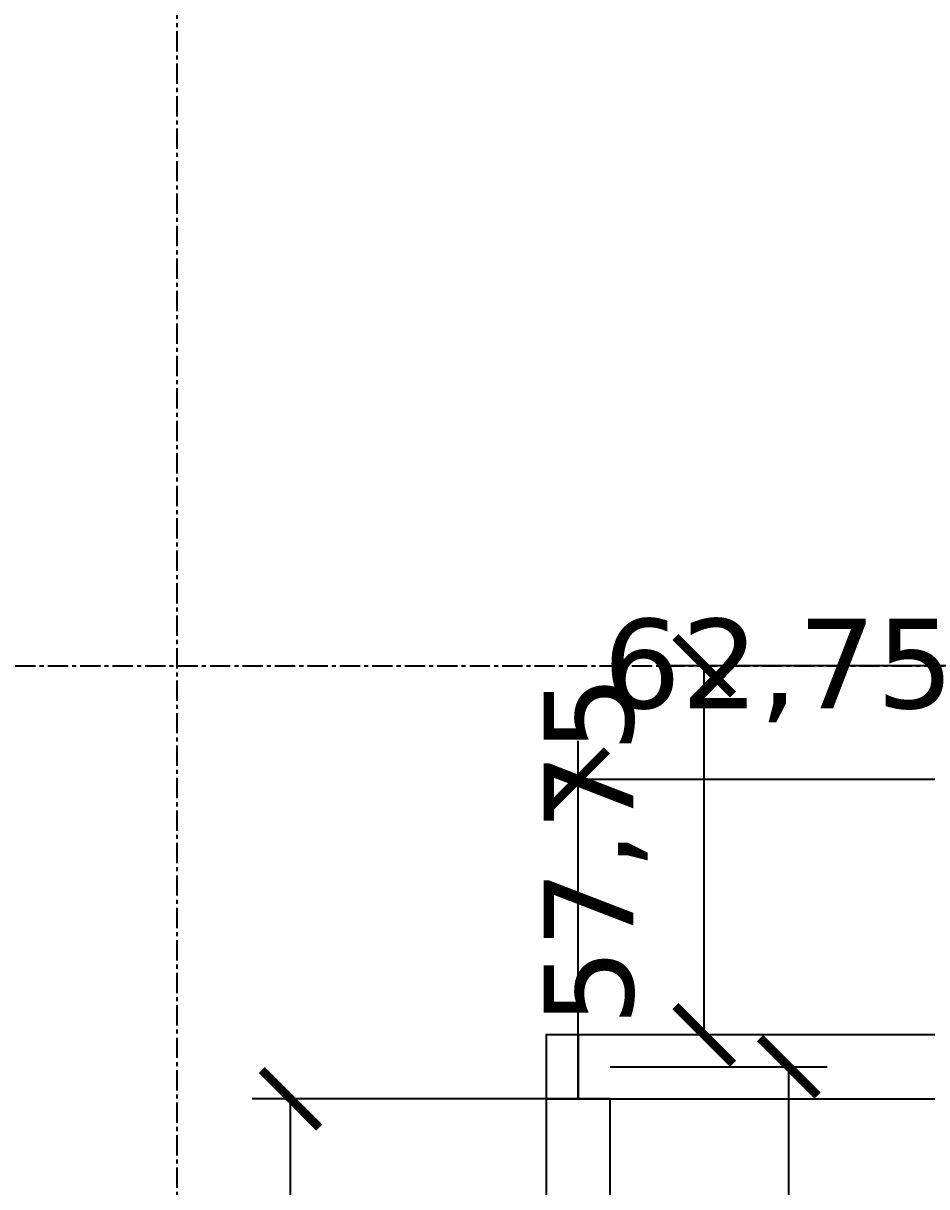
# Model space of a CAD drawing. Header units: centimetres. Extents: x -135 to 4129, y -1176 to 1044.
# Drawn here: x 357.4 to 498.8, y 112.5 to 294.5 of the extents above; entities that cross this region are included whole.
import ezdxf

# ---------------------------------------------------------------- set-up
doc = ezdxf.new("R2010")
doc.units = ezdxf.units.CM
doc.linetypes.add('CENTER', pattern=[5.08, 3.175, -0.635, 0.635, -0.635])
for name, color, linetype in [('AKS', 4, 'CENTER'), ('DIS_DUVAR_100', 30, 'Continuous'), ('KOSE_PROFIL_100', 8, 'Continuous'), ('OLCULER', 7, 'Continuous'), ('OZEL_PANEL_OLCU_CM', 3, 'Continuous')]:
    doc.layers.add(name, color=color, linetype=linetype)
doc.styles.add('PORTMAN', font='DejaVuSans.ttf')
doc.dimstyles.new('PORTMAN', dxfattribs={"dimtxt": 14, "dimasz": 9, "dimexe": 6, "dimexo": 5, "dimgap": 4, "dimtad": 1, "dimtxsty": 'PORTMAN', "dimblk": 'ARCHTICK', "dimcen": 2.5, "dimazin": 3, "dimtfac": 0.5, "dimtmove": 2, "dimatfit": 3})

# ---------------------------------------------------------------- blocks, each defined once
blk = doc.blocks.new('BOM_D06_627p5_DIS_DOLU')
blk.add_lwpolyline([(0, 0), (10, 0), (10, 62.75), (0, 62.75)], close=True)
blk = doc.blocks.new('BOM_D16_1162p5_DIS_DOLU')
blk.add_lwpolyline([(0, 0), (10, 0), (10, 116.25), (0, 116.25)], close=True)
blk = doc.blocks.new('BOM_B02_DIS_KOSE_50x100')
blk.add_lwpolyline([(0, 0), (5, 0), (5, 10), (0, 10)], close=True)
blk = doc.blocks.new('_ARCHTICK')
at = {"color": 0, "linetype": 'BYBLOCK', "const_width": 0.15}
blk.add_lwpolyline([(-0.5, -0.5), (0.5, 0.5)], dxfattribs=at)

msp = doc.modelspace()

# ---------------------------------------------------------------- linework, layer by layer
at = {"layer": 'AKS'}
for p, q in [((381.5, -35), (381.5, 747)), ((-35, 194), (798, 194))]:
    msp.add_line(p, q, dxfattribs=at)

# ---------------------------------------------------------------- block references
at = {"layer": 'DIS_DUVAR_100', "rotation": 270}
msp.add_blockref('BOM_D06_627p5_DIS_DOLU', (444.25, 136.25), dxfattribs=at)
at = {"layer": 'DIS_DUVAR_100'}
msp.add_blockref('BOM_D16_1162p5_DIS_DOLU', (439.25, 10), dxfattribs=at)
at = {"layer": 'KOSE_PROFIL_100'}
msp.add_blockref('BOM_B02_DIS_KOSE_50x100', (439.25, 126.25), dxfattribs=at)

# ---------------------------------------------------------------- dimensions: what is measured, and where the dimension line sits
at = {"layer": 'OLCULER'}
msp.add_linear_dim(base=(477.25, 10), p1=(444.25, 10), p2=(444.25, 131.25), angle=90, dimstyle='PORTMAN', override={"dimtxt": 14, "dimasz": 9, "dimexe": 6, "dimexo": 5, "dimdec": 2, "dimzin": 8, "dimdsep": 44}, dxfattribs=at).render()
at = {"layer": 'OZEL_PANEL_OLCU_CM'}
msp.add_linear_dim(base=(444.25, 176.25), p1=(444.25, 126.25), p2=(507, 126.25), dimstyle='PORTMAN', override={"dimtxt": 14, "dimasz": 9, "dimexe": 6, "dimexo": 5, "dimdec": 2, "dimzin": 8, "dimdsep": 44}, dxfattribs=at).render()
for base, p1, p2 in [((464, 136.25), (510, 136.25), (510, 194)), ((399.25, 10), (449.25, 10), (449.25, 126.25))]:
    msp.add_linear_dim(base=base, p1=p1, p2=p2, angle=90, dimstyle='PORTMAN', override={"dimtxt": 14, "dimasz": 9, "dimexe": 6, "dimexo": 5, "dimdec": 2, "dimzin": 8, "dimdsep": 44}, dxfattribs=at).render()

doc.saveas('drawing.dxf')
